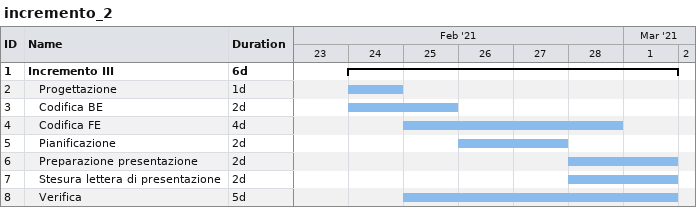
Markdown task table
incremento_2

| ID | Level | Task | Duration | Start | Finish |
|---|---|---|---|---|---|
| 1 | 1 | **Incremento III** | 6d | 2021-02-24 | 2021-03-01 |
| 2 | 2 | Progettazione | 1d | 2021-02-24 | 2021-02-24 |
| 3 | 2 | Codifica BE | 2d | 2021-02-24 | 2021-02-25 |
| 4 | 2 | Codifica FE | 4d | 2021-02-25 | 2021-02-28 |
| 5 | 2 | Pianificazione | 2d | 2021-02-26 | 2021-02-27 |
| 6 | 2 | Preparazione presentazione | 2d | 2021-02-28 | 2021-03-01 |
| 7 | 2 | Stesura lettera di presentazione | 2d | 2021-02-28 | 2021-03-01 |
| 8 | 2 | Verifica | 5d | 2021-02-25 | 2021-03-01 |
